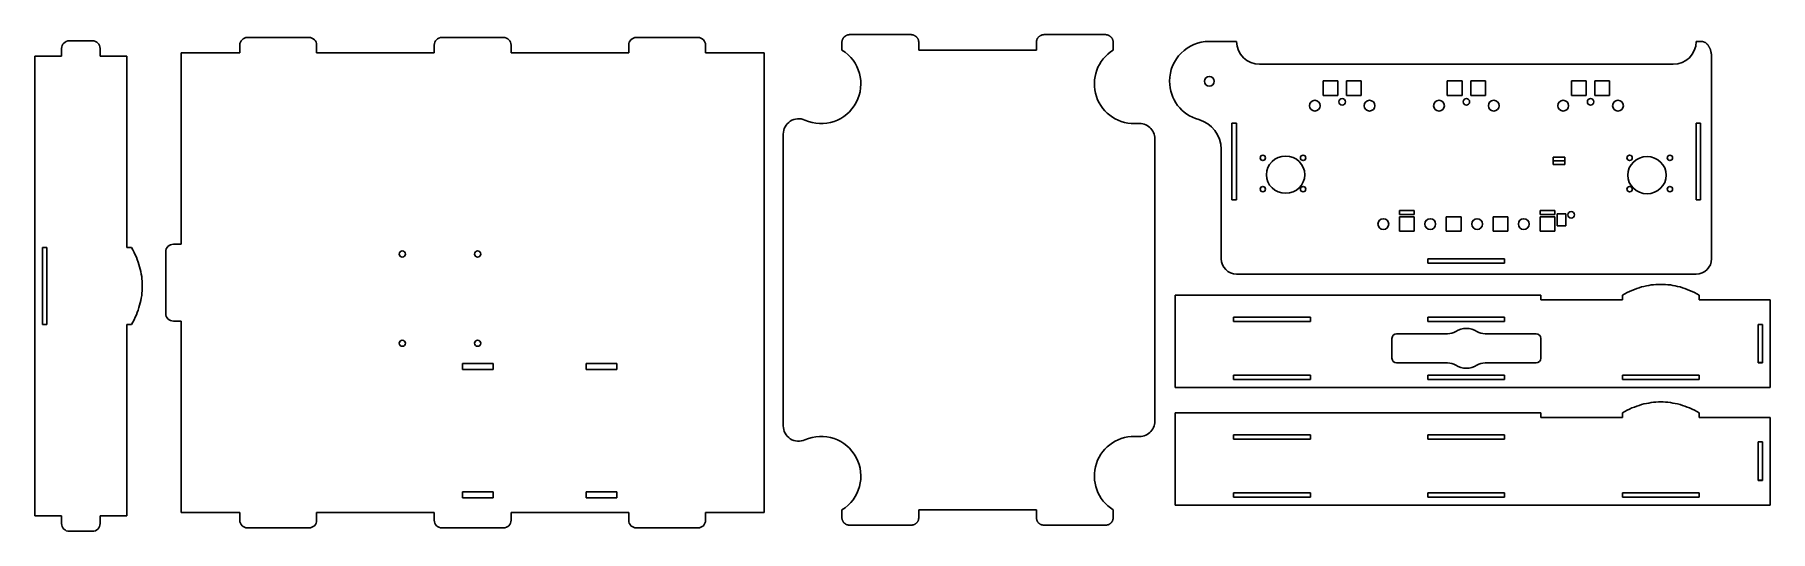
# Model space of a CAD drawing. Extents: x 79 to 1208, y -1687 to -1365.
import ezdxf

# ---------------------------------------------------------------- set-up
doc = ezdxf.new("R2010")
doc.units = 0
doc.layers.add('FAB_4$CUT_ALL', color=7, linetype='CONTINUOUS')

msp = doc.modelspace()

# ---------------------------------------------------------------- linework, layer by layer
at = {"layer": 'FAB_4$CUT_ALL'}
for p, q in [((605.8, -1366), (605.6, -1366.1)), ((605.9, -1365.9), (605.8, -1366)), ((606, -1365.8), (605.9, -1365.9)), ((606.1, -1365.7), (606, -1365.8)), ((606.3, -1365.6), (606.1, -1365.7)), ((606.4, -1365.5), (606.3, -1365.6)), ((606.6, -1365.4), (606.4, -1365.5)), ((606.7, -1365.3), (606.6, -1365.4)), ((606.8, -1365.2), (606.7, -1365.3)), ((607, -1365.1), (606.8, -1365.2)), ((607.1, -1365), (607, -1365.1)), ((607.3, -1365), (607.1, -1365)), ((607.5, -1364.9), (607.3, -1365)), ((607.6, -1364.8), (607.5, -1364.9)), ((607.8, -1364.8), (607.6, -1364.8)), ((607.9, -1364.7), (607.8, -1364.8)), ((608.1, -1364.7), (607.9, -1364.7)), ((608.3, -1364.6), (608.1, -1364.7)), ((608.4, -1364.6), (608.3, -1364.6)), ((608.6, -1364.6), (608.4, -1364.6)), ((608.8, -1364.6), (608.6, -1364.6)), ((609, -1364.6), (608.8, -1364.6)), ((609.1, -1364.5), (609, -1364.6)), ((609.3, -1364.5), (609.1, -1364.5)), ((629.3, -1364.5), (609.3, -1364.5)), ((649.3, -1364.5), (629.3, -1364.5)), ((649.5, -1364.5), (649.3, -1364.5)), ((649.6, -1364.6), (649.5, -1364.5)), ((649.8, -1364.6), (649.6, -1364.6)), ((650, -1364.6), (649.8, -1364.6)), ((650.1, -1364.6), (650, -1364.6)), ((650.3, -1364.6), (650.1, -1364.6)), ((650.5, -1364.7), (650.3, -1364.6)), ((650.6, -1364.7), (650.5, -1364.7)), ((650.8, -1364.8), (650.6, -1364.7)), ((651, -1364.8), (650.8, -1364.8)), ((651.1, -1364.9), (651, -1364.8)), ((651.3, -1365), (651.1, -1364.9)), ((651.4, -1365), (651.3, -1365)), ((651.6, -1365.1), (651.4, -1365)), ((651.7, -1365.2), (651.6, -1365.1)), ((651.9, -1365.3), (651.7, -1365.2)), ((652, -1365.4), (651.9, -1365.3)), ((652.2, -1365.5), (652, -1365.4)), ((652.3, -1365.6), (652.2, -1365.5)), ((652.4, -1365.7), (652.3, -1365.6)), ((652.6, -1365.8), (652.4, -1365.7)), ((652.7, -1365.9), (652.6, -1365.8)), ((652.8, -1366), (652.7, -1365.9)), ((652.9, -1366.1), (652.8, -1366)), ((732.2, -1366), (732.1, -1366.1)), ((732.4, -1365.9), (732.2, -1366)), ((732.5, -1365.8), (732.4, -1365.9)), ((732.6, -1365.7), (732.5, -1365.8)), ((732.7, -1365.6), (732.6, -1365.7)), ((732.9, -1365.5), (732.7, -1365.6)), ((733, -1365.4), (732.9, -1365.5)), ((733.2, -1365.3), (733, -1365.4)), ((733.3, -1365.2), (733.2, -1365.3)), ((733.5, -1365.1), (733.3, -1365.2)), ((733.6, -1365), (733.5, -1365.1)), ((733.8, -1365), (733.6, -1365)), ((733.9, -1364.9), (733.8, -1365)), ((734.1, -1364.8), (733.9, -1364.9)), ((734.3, -1364.8), (734.1, -1364.8)), ((734.4, -1364.7), (734.3, -1364.8)), ((734.6, -1364.7), (734.4, -1364.7)), ((734.7, -1364.6), (734.6, -1364.7)), ((734.9, -1364.6), (734.7, -1364.6)), ((735.1, -1364.6), (734.9, -1364.6)), ((735.3, -1364.6), (735.1, -1364.6)), ((735.4, -1364.6), (735.3, -1364.6)), ((735.6, -1364.5), (735.4, -1364.6)), ((735.8, -1364.5), (735.6, -1364.5)), ((755.8, -1364.5), (735.8, -1364.5)), ((775.8, -1364.5), (755.8, -1364.5)), ((775.9, -1364.5), (775.8, -1364.5)), ((776.1, -1364.6), (775.9, -1364.5)), ((776.3, -1364.6), (776.1, -1364.6)), ((776.4, -1364.6), (776.3, -1364.6)), ((776.6, -1364.6), (776.4, -1364.6)), ((776.8, -1364.6), (776.6, -1364.6)), ((777, -1364.7), (776.8, -1364.6)), ((777.1, -1364.7), (777, -1364.7)), ((777.3, -1364.8), (777.1, -1364.7)), ((777.4, -1364.8), (777.3, -1364.8)), ((777.6, -1364.9), (777.4, -1364.8)), ((777.8, -1365), (777.6, -1364.9)), ((777.9, -1365), (777.8, -1365)), ((778.1, -1365.1), (777.9, -1365)), ((778.2, -1365.2), (778.1, -1365.1)), ((778.4, -1365.3), (778.2, -1365.2)), ((778.5, -1365.4), (778.4, -1365.3)), ((778.6, -1365.5), (778.5, -1365.4)), ((778.8, -1365.6), (778.6, -1365.5)), ((778.9, -1365.7), (778.8, -1365.6)), ((779.1, -1365.8), (778.9, -1365.7)), ((779.2, -1365.9), (779.1, -1365.8)), ((779.3, -1366), (779.2, -1365.9)), ((779.4, -1366.1), (779.3, -1366)), ((96.7, -1373.5), (96.7, -1378.5)), ((116.7, -1368.5), (101.7, -1368.5)), ((121.7, -1378.5), (121.7, -1373.5)), ((212.6, -1376.3), (174.4, -1376.3)), ((174.4, -1376.3), (174.4, -1500.8)), ((212.6, -1371.3), (212.6, -1376.3)), ((257.6, -1366.3), (217.6, -1366.3)), ((262.6, -1376.3), (262.6, -1371.3)), ((339.1, -1376.3), (262.6, -1376.3)), ((339.1, -1371.3), (339.1, -1376.3)), ((384.1, -1366.3), (344.1, -1366.3)), ((389.1, -1376.3), (389.1, -1371.3)), ((465.6, -1376.3), (389.1, -1376.3)), ((465.6, -1371.3), (465.6, -1376.3)), ((510.6, -1366.3), (470.6, -1366.3)), ((515.6, -1376.3), (515.6, -1371.3)), ((553.8, -1376.3), (515.6, -1376.3)), ((553.8, -1675.3), (553.8, -1376.3)), ((604.4, -1368.7), (604.3, -1368.9)), ((604.3, -1368.9), (604.3, -1369)), ((604.3, -1369), (604.3, -1369.2)), ((604.3, -1369.2), (604.3, -1369.4)), ((604.3, -1369.4), (604.3, -1369.5)), ((604.3, -1369.5), (604.3, -1374.5)), ((604.5, -1368.2), (604.4, -1368.4)), ((604.4, -1368.4), (604.4, -1368.5)), ((604.4, -1368.5), (604.4, -1368.7)), ((604.6, -1367.9), (604.5, -1368)), ((604.5, -1368), (604.5, -1368.2)), ((604.7, -1367.5), (604.6, -1367.7)), ((604.6, -1367.7), (604.6, -1367.9)), ((604.8, -1367.4), (604.7, -1367.5)), ((604.9, -1367.2), (604.8, -1367.4)), ((605, -1366.9), (604.9, -1367.1)), ((604.9, -1367.1), (604.9, -1367.2)), ((605.1, -1366.8), (605, -1366.9)), ((605.2, -1366.7), (605.1, -1366.8)), ((605.3, -1366.5), (605.2, -1366.7)), ((605.4, -1366.4), (605.3, -1366.5)), ((605.5, -1366.3), (605.4, -1366.4)), ((605.6, -1366.1), (605.5, -1366.3)), ((653.1, -1366.3), (652.9, -1366.1)), ((653.2, -1366.4), (653.1, -1366.3)), ((653.3, -1366.5), (653.2, -1366.4)), ((653.4, -1366.7), (653.3, -1366.5)), ((653.5, -1366.8), (653.4, -1366.7)), ((653.6, -1366.9), (653.5, -1366.8)), ((653.7, -1367.1), (653.6, -1366.9)), ((653.7, -1367.2), (653.7, -1367.1)), ((653.8, -1367.4), (653.7, -1367.2)), ((653.9, -1367.5), (653.8, -1367.4)), ((653.9, -1367.7), (653.9, -1367.5)), ((654, -1367.9), (653.9, -1367.7)), ((654.1, -1368), (654, -1367.9)), ((654.1, -1368.2), (654.1, -1368)), ((654.2, -1368.4), (654.1, -1368.2)), ((654.2, -1368.5), (654.2, -1368.4)), ((654.2, -1368.7), (654.2, -1368.5)), ((654.2, -1368.9), (654.2, -1368.7)), ((654.3, -1369), (654.2, -1368.9)), ((654.3, -1369.2), (654.3, -1369)), ((654.3, -1369.4), (654.3, -1369.2)), ((654.3, -1369.5), (654.3, -1369.4)), ((654.3, -1374.5), (654.3, -1369.5)), ((730.8, -1374.5), (654.3, -1374.5)), ((730.9, -1368.5), (730.8, -1368.7)), ((730.8, -1368.7), (730.8, -1368.9)), ((730.8, -1368.9), (730.8, -1369)), ((730.8, -1369), (730.8, -1369.2)), ((730.8, -1369.2), (730.8, -1369.4)), ((730.8, -1369.4), (730.8, -1369.5)), ((730.8, -1369.5), (730.8, -1374.5)), ((731, -1368.2), (730.9, -1368.4)), ((730.9, -1368.4), (730.9, -1368.5)), ((731.1, -1367.9), (731, -1368)), ((731, -1368), (731, -1368.2)), ((731.2, -1367.5), (731.1, -1367.7)), ((731.1, -1367.7), (731.1, -1367.9)), ((731.3, -1367.4), (731.2, -1367.5)), ((731.4, -1367.1), (731.3, -1367.2)), ((731.3, -1367.2), (731.3, -1367.4)), ((731.5, -1366.9), (731.4, -1367.1)), ((731.6, -1366.8), (731.5, -1366.9)), ((731.7, -1366.7), (731.6, -1366.8)), ((731.8, -1366.5), (731.7, -1366.7)), ((731.9, -1366.4), (731.8, -1366.5)), ((732, -1366.3), (731.9, -1366.4)), ((732.1, -1366.1), (732, -1366.3)), ((779.5, -1366.3), (779.4, -1366.1)), ((779.6, -1366.4), (779.5, -1366.3)), ((779.8, -1366.5), (779.6, -1366.4)), ((779.9, -1366.7), (779.8, -1366.5)), ((779.9, -1366.8), (779.9, -1366.7)), ((780, -1366.9), (779.9, -1366.8)), ((780.1, -1367.1), (780, -1366.9)), ((780.2, -1367.2), (780.1, -1367.1)), ((780.3, -1367.4), (780.2, -1367.2)), ((780.4, -1367.5), (780.3, -1367.4)), ((780.4, -1367.7), (780.4, -1367.5)), ((780.5, -1367.9), (780.4, -1367.7)), ((780.5, -1368), (780.5, -1367.9)), ((780.6, -1368.2), (780.5, -1368)), ((780.6, -1368.4), (780.6, -1368.2)), ((780.7, -1368.5), (780.6, -1368.4)), ((780.7, -1368.7), (780.7, -1368.5)), ((780.7, -1368.9), (780.7, -1368.7)), ((780.7, -1369), (780.7, -1368.9)), ((780.8, -1369.2), (780.7, -1369)), ((780.8, -1369.4), (780.8, -1369.2)), ((780.8, -1369.5), (780.8, -1369.4)), ((780.8, -1374.5), (780.8, -1369.5)), ((843.3, -1368.9), (861, -1368.9)), ((1160, -1368.9), (1163.5, -1368.9)), ((1163.5, -1368.9), (1163.6, -1368.9)), ((1163.6, -1368.9), (1163.8, -1368.9)), ((1163.8, -1368.9), (1163.9, -1369)), ((1163.9, -1369), (1164.1, -1369)), ((1164.1, -1369), (1164.2, -1369)), ((1164.2, -1369), (1164.4, -1369)), ((1164.4, -1369), (1164.5, -1369.1)), ((1164.5, -1369.1), (1164.7, -1369.1)), ((1164.7, -1369.1), (1164.8, -1369.1)), ((1164.8, -1369.1), (1165, -1369.2)), ((1165, -1369.2), (1165.1, -1369.3)), ((1165.1, -1369.3), (1165.3, -1369.3)), ((1165.3, -1369.3), (1165.4, -1369.4)), ((1165.4, -1369.4), (1165.6, -1369.5)), ((1165.6, -1369.5), (1165.7, -1369.5)), ((1165.7, -1369.5), (1165.9, -1369.6)), ((1165.9, -1369.6), (1166, -1369.7)), ((1166, -1369.7), (1166.2, -1369.8)), ((1166.2, -1369.8), (1166.3, -1369.9)), ((1166.3, -1369.9), (1166.5, -1370.1)), ((1166.5, -1370.1), (1166.6, -1370.2)), ((1166.6, -1370.2), (1166.8, -1370.3)), ((1166.8, -1370.3), (1166.9, -1370.4)), ((1166.9, -1370.4), (1167, -1370.6)), ((1167, -1370.6), (1167.2, -1370.7)), ((1167.2, -1370.7), (1167.3, -1370.9)), ((1167.3, -1370.9), (1167.5, -1371)), ((1167.5, -1371), (1167.6, -1371.2)), ((1167.6, -1371.2), (1167.7, -1371.3)), ((1167.7, -1371.3), (1167.8, -1371.5)), ((1167.8, -1371.5), (1168, -1371.7)), ((1168, -1371.7), (1168.1, -1371.9)), ((1168.1, -1371.9), (1168.2, -1372.1)), ((1168.2, -1372.1), (1168.3, -1372.2)), ((1168.3, -1372.2), (1168.4, -1372.4)), ((1168.4, -1372.4), (1168.5, -1372.6)), ((1168.5, -1372.6), (1168.6, -1372.8)), ((1168.6, -1372.8), (1168.7, -1373)), ((1168.7, -1373), (1168.8, -1373.3)), ((1168.8, -1373.3), (1168.9, -1373.5)), ((1168.9, -1373.5), (1169, -1373.7)), ((1169, -1373.7), (1169.1, -1373.9)), ((1169.1, -1373.9), (1169.2, -1374.1)), ((1169.2, -1374.1), (1169.3, -1374.3)), ((1169.3, -1374.3), (1169.3, -1374.6)), ((1169.3, -1374.6), (1169.4, -1374.8)), ((1169.4, -1374.8), (1169.5, -1375)), ((1169.5, -1375), (1169.5, -1375.3)), ((1169.5, -1375.3), (1169.6, -1375.7)), ((1169.6, -1375.7), (1169.7, -1376.2)), ((1169.7, -1376.2), (1169.8, -1376.7)), ((1169.8, -1376.7), (1169.9, -1377.1)), ((1169.9, -1377.1), (1169.9, -1377.6)), ((96.7, -1378.5), (79.2, -1378.5)), ((79.2, -1378.5), (79.2, -1677.5)), ((139.2, -1378.5), (121.7, -1378.5)), ((139.2, -1503), (139.2, -1378.5)), ((876, -1383.8), (1010.5, -1383.8)), ((1010.5, -1383.8), (1145, -1383.8)), ((1169.9, -1377.6), (1170, -1378)), ((1170, -1378), (1170, -1378.5)), ((1170, -1378.5), (1170, -1378.9)), ((1170, -1378.9), (1170, -1383.8)), ((1170, -1383.8), (1170, -1433)), ((926.9, -1394.5), (917.3, -1394.5)), ((917.3, -1394.5), (917.3, -1404.1)), ((926.9, -1404.1), (926.9, -1394.5)), ((942.1, -1394.5), (932.5, -1394.5)), ((932.5, -1394.5), (932.5, -1404.1)), ((942.1, -1404.1), (942.1, -1394.5)), ((1007.7, -1394.5), (998.1, -1394.5)), ((998.1, -1394.5), (998.1, -1404.1)), ((1007.7, -1404.1), (1007.7, -1394.5)), ((1022.9, -1394.5), (1013.3, -1394.5)), ((1013.3, -1394.5), (1013.3, -1404.1)), ((1022.9, -1404.1), (1022.9, -1394.5)), ((1088.5, -1394.5), (1078.9, -1394.5)), ((1078.9, -1394.5), (1078.9, -1404.1)), ((1088.5, -1404.1), (1088.5, -1394.5)), ((1103.7, -1394.5), (1094.1, -1394.5)), ((1094.1, -1394.5), (1094.1, -1404.1)), ((1103.7, -1404.1), (1103.7, -1394.5)), ((917.3, -1404.1), (926.9, -1404.1)), ((932.5, -1404.1), (942.1, -1404.1)), ((998.1, -1404.1), (1007.7, -1404.1)), ((1013.3, -1404.1), (1022.9, -1404.1)), ((1078.9, -1404.1), (1088.5, -1404.1)), ((1094.1, -1404.1), (1103.7, -1404.1)), ((858, -1447), (858, -1422.1)), ((858, -1422.1), (860.9, -1422.1)), ((860.9, -1422.1), (860.9, -1472)), ((1160, -1472), (1160, -1422.1)), ((1160, -1422.1), (1162.9, -1422.1)), ((1162.9, -1422.1), (1162.9, -1447)), ((566.1, -1429.2), (566.1, -1618.9)), ((807.8, -1615.9), (807.8, -1432.2)), ((1170, -1433), (1170, -1510.2)), ((851, -1510.2), (851, -1439)), ((1074.6, -1444.1, 10.4), (1067, -1444.1, 10.4)), ((1067, -1444.1, 10.4), (1067, -1446.5, 9.7)), ((1074.6, -1446.5, 9.7), (1074.6, -1444.1, 10.4)), ((858, -1472), (858, -1447)), ((1074.6, -1446.5, 9.7), (1067, -1446.5, 9.7)), ((1067, -1446.5, 9.7), (1067, -1449, 9.1)), ((1067, -1446.5, 9.7), (1074.6, -1446.5, 9.7)), ((1067, -1449, 9.1), (1074.6, -1449, 9.1)), ((1074.6, -1449, 9.1), (1074.6, -1446.5, 9.7)), ((1162.9, -1447), (1162.9, -1472)), ((860.9, -1472), (858, -1472)), ((976.5, -1478.8), (966.9, -1478.8)), ((966.9, -1478.8), (966.9, -1481.5)), ((976.5, -1481.5), (976.5, -1478.8)), ((1068, -1478.8), (1058.4, -1478.8)), ((1058.4, -1478.8), (1058.4, -1481.5)), ((1068, -1481.5), (1068, -1478.8)), ((1162.9, -1472), (1160, -1472)), ((966.9, -1481.5), (976.5, -1481.5)), ((976.5, -1482.9), (966.9, -1482.9)), ((966.9, -1482.9), (966.9, -1492.4)), ((976.5, -1492.4), (976.5, -1482.9)), ((1007, -1482.9), (997.4, -1482.9)), ((997.4, -1482.9), (997.4, -1492.4)), ((1007, -1492.4), (1007, -1482.9)), ((1037.5, -1482.9), (1027.9, -1482.9)), ((1027.9, -1482.9), (1027.9, -1492.4)), ((1037.5, -1492.4), (1037.5, -1482.9)), ((1058.4, -1481.5), (1068, -1481.5)), ((1068, -1482.9), (1058.4, -1482.9)), ((1058.4, -1482.9), (1058.4, -1492.4)), ((1068, -1492.4), (1068, -1482.9)), ((1075.1, -1481), (1069.5, -1481)), ((1069.5, -1481), (1069.5, -1488.9)), ((1069.5, -1488.9), (1075.1, -1488.9)), ((1075.1, -1488.9), (1075.1, -1481)), ((174.4, -1500.8), (169.4, -1500.8)), ((966.9, -1492.4), (976.5, -1492.4)), ((997.4, -1492.4), (1007, -1492.4)), ((1027.9, -1492.4), (1037.5, -1492.4)), ((1058.4, -1492.4), (1068, -1492.4)), ((84.2, -1552.9), (84.2, -1503)), ((84.2, -1503), (87.1, -1503)), ((87.1, -1503), (87.1, -1552.9)), ((142.2, -1503), (139.2, -1503)), ((143, -1504.5), (142.2, -1503)), ((143.8, -1506.1), (143, -1504.5)), ((144.6, -1507.7), (143.8, -1506.1)), ((145.3, -1509.2), (144.6, -1507.7)), ((145.9, -1510.8), (145.3, -1509.2)), ((146.5, -1512.4), (145.9, -1510.8)), ((147, -1513.9), (146.5, -1512.4)), ((164.4, -1505.8), (164.4, -1545.8)), ((985.5, -1513.2), (985.5, -1510.3)), ((985.5, -1510.3), (1035.4, -1510.3)), ((1035.4, -1510.3), (1035.4, -1513.2)), ((147.4, -1515.5), (147, -1513.9)), ((147.9, -1517), (147.4, -1515.5)), ((148.2, -1518.6), (147.9, -1517)), ((148.5, -1520.2), (148.2, -1518.6)), ((148.8, -1521.7), (148.5, -1520.2)), ((148.9, -1523.3), (148.8, -1521.7)), ((149.1, -1524.9), (148.9, -1523.3)), ((1010.5, -1520.2), (861, -1520.2)), ((1010.5, -1513.2), (985.5, -1513.2)), ((1035.4, -1513.2), (1010.5, -1513.2)), ((1160, -1520.2), (1010.5, -1520.2)), ((148.5, -1535.8), (148.8, -1534.2)), ((148.8, -1534.2), (148.9, -1532.7)), ((148.9, -1532.7), (149.1, -1531.1)), ((149.2, -1526.4), (149.1, -1524.9)), ((149.1, -1531.1), (149.2, -1529.5)), ((149.2, -1527.2), (149.2, -1526.4)), ((149.2, -1528), (149.2, -1527.2)), ((149.2, -1528.8), (149.2, -1528)), ((149.2, -1529.5), (149.2, -1528.8)), ((1058.9, -1533.9), (821.1, -1533.9)), ((821.1, -1533.9), (821.1, -1593.9)), ((1058.9, -1536.9), (1058.9, -1533.9)), ((1113.5, -1533), (1112, -1533.9)), ((1112, -1533.9), (1112, -1536.9)), ((1115.1, -1532.2), (1113.5, -1533)), ((1116.6, -1531.5), (1115.1, -1532.2)), ((1118.2, -1530.8), (1116.6, -1531.5)), ((1119.8, -1530.2), (1118.2, -1530.8)), ((1121.3, -1529.6), (1119.8, -1530.2)), ((1122.9, -1529.1), (1121.3, -1529.6)), ((1124.5, -1528.6), (1122.9, -1529.1)), ((1126, -1528.2), (1124.5, -1528.6)), ((1127.6, -1527.9), (1126, -1528.2)), ((1129.1, -1527.6), (1127.6, -1527.9)), ((1130.7, -1527.3), (1129.1, -1527.6)), ((1132.3, -1527.1), (1130.7, -1527.3)), ((1133.8, -1527), (1132.3, -1527.1)), ((1135.4, -1526.9), (1133.8, -1527)), ((1136.2, -1526.9), (1135.4, -1526.9)), ((1137, -1526.9), (1136.2, -1526.9)), ((1137.7, -1526.9), (1137, -1526.9)), ((1138.5, -1526.9), (1137.7, -1526.9)), ((1140.1, -1527), (1138.5, -1526.9)), ((1141.6, -1527.1), (1140.1, -1527)), ((1143.2, -1527.3), (1141.6, -1527.1)), ((1144.8, -1527.6), (1143.2, -1527.3)), ((1146.3, -1527.9), (1144.8, -1527.6)), ((1147.9, -1528.2), (1146.3, -1527.9)), ((1149.5, -1528.6), (1147.9, -1528.2)), ((1151, -1529.1), (1149.5, -1528.6)), ((1152.6, -1529.6), (1151, -1529.1)), ((1154.1, -1530.2), (1152.6, -1529.6)), ((1155.7, -1530.8), (1154.1, -1530.2)), ((1157.3, -1531.5), (1155.7, -1530.8)), ((1158.8, -1532.2), (1157.3, -1531.5)), ((1160.4, -1533), (1158.8, -1532.2)), ((1162, -1533.9), (1160.4, -1533)), ((1162, -1536.9), (1162, -1533.9)), ((145.3, -1546.7), (145.9, -1545.2)), ((145.9, -1545.2), (146.5, -1543.6)), ((146.5, -1543.6), (147, -1542)), ((147, -1542), (147.4, -1540.5)), ((147.4, -1540.5), (147.9, -1538.9)), ((147.9, -1538.9), (148.2, -1537.4)), ((148.2, -1537.4), (148.5, -1535.8)), ((1112, -1536.9), (1058.9, -1536.9)), ((1208.2, -1536.9), (1162, -1536.9)), ((1208.2, -1593.9), (1208.2, -1536.9)), ((87.1, -1552.9), (84.2, -1552.9)), ((139.2, -1677.5), (139.2, -1553)), ((139.2, -1553), (142.2, -1553)), ((142.2, -1553), (143, -1551.4)), ((143, -1551.4), (143.8, -1549.9)), ((143.8, -1549.9), (144.6, -1548.3)), ((144.6, -1548.3), (145.3, -1546.7)), ((169.4, -1550.8), (174.4, -1550.8)), ((174.4, -1550.8), (174.4, -1675.3)), ((859.1, -1551.1), (859.1, -1548.2)), ((859.1, -1548.2), (909, -1548.2)), ((909, -1551.1), (859.1, -1551.1)), ((909, -1548.2), (909, -1551.1)), ((985.5, -1551.1), (985.5, -1548.2)), ((985.5, -1548.2), (1035.4, -1548.2)), ((1035.4, -1551.1), (985.5, -1551.1)), ((1035.4, -1548.2), (1035.4, -1551.1)), ((1200.2, -1565.4), (1200.2, -1552.9)), ((1200.2, -1552.9), (1203.2, -1552.9)), ((1200.2, -1565.4), (1200.2, -1552.9)), ((1200.2, -1552.9), (1203.1, -1552.9)), ((1203.1, -1552.9), (1203.1, -1577.8)), ((1203.2, -1552.9), (1203.2, -1565.4)), ((962.1, -1562), (962.1, -1575)), ((998.3, -1559), (965.1, -1559)), ((1055.9, -1559), (1022.7, -1559)), ((1058.9, -1575), (1058.9, -1562)), ((1200.2, -1577.9), (1200.2, -1565.4)), ((1200.2, -1577.8), (1200.2, -1565.4)), ((1203.2, -1565.4), (1203.2, -1577.9)), ((377.4, -1578.3), (357.4, -1578.3)), ((357.4, -1578.3), (357.4, -1582.3)), ((377.4, -1582.3), (377.4, -1578.3)), ((457.9, -1578.3), (437.9, -1578.3)), ((437.9, -1578.3), (437.9, -1582.3)), ((457.9, -1582.3), (457.9, -1578.3)), ((965.1, -1578), (998.3, -1578)), ((1022.7, -1578), (1055.9, -1578)), ((1203.1, -1577.8), (1200.2, -1577.8)), ((1203.2, -1577.9), (1200.2, -1577.9)), ((357.4, -1582.3), (377.4, -1582.3)), ((437.9, -1582.3), (457.9, -1582.3)), ((859.1, -1588.8), (859.1, -1585.9)), ((859.1, -1585.9), (909, -1585.9)), ((909, -1588.8), (859.1, -1588.8)), ((909, -1585.9), (909, -1588.8)), ((985.5, -1588.8), (985.5, -1585.9)), ((985.5, -1585.9), (1035.4, -1585.9)), ((1035.4, -1588.8), (985.5, -1588.8)), ((1035.4, -1585.9), (1035.4, -1588.8)), ((1112, -1588.8), (1112, -1585.9)), ((1112, -1585.9), (1161.9, -1585.9)), ((1161.9, -1588.8), (1112, -1588.8)), ((1161.9, -1585.9), (1161.9, -1588.8)), ((821.1, -1593.9), (1208.2, -1593.9)), ((1058.9, -1610.4), (821.1, -1610.4)), ((821.1, -1610.4), (821.1, -1670.4)), ((1058.9, -1613.4), (1058.9, -1610.4)), ((1112, -1613.4), (1058.9, -1613.4)), ((1113.5, -1609.6), (1112, -1610.4)), ((1112, -1610.4), (1112, -1613.4)), ((1115.1, -1608.8), (1113.5, -1609.6)), ((1116.6, -1608), (1115.1, -1608.8)), ((1118.2, -1607.3), (1116.6, -1608)), ((1119.8, -1606.7), (1118.2, -1607.3)), ((1121.3, -1606.1), (1119.8, -1606.7)), ((1122.9, -1605.6), (1121.3, -1606.1)), ((1124.5, -1605.1), (1122.9, -1605.6)), ((1126, -1604.7), (1124.5, -1605.1)), ((1127.6, -1604.4), (1126, -1604.7)), ((1129.1, -1604.1), (1127.6, -1604.4)), ((1130.7, -1603.8), (1129.1, -1604.1)), ((1132.3, -1603.6), (1130.7, -1603.8)), ((1133.8, -1603.5), (1132.3, -1603.6)), ((1135.4, -1603.4), (1133.8, -1603.5)), ((1136.2, -1603.4), (1135.4, -1603.4)), ((1137, -1603.4), (1136.2, -1603.4)), ((1137.7, -1603.4), (1137, -1603.4)), ((1138.5, -1603.4), (1137.7, -1603.4)), ((1140.1, -1603.5), (1138.5, -1603.4)), ((1141.6, -1603.6), (1140.1, -1603.5)), ((1143.2, -1603.8), (1141.6, -1603.6)), ((1144.8, -1604.1), (1143.2, -1603.8)), ((1146.3, -1604.4), (1144.8, -1604.1)), ((1147.9, -1604.7), (1146.3, -1604.4)), ((1149.5, -1605.1), (1147.9, -1604.7)), ((1151, -1605.6), (1149.5, -1605.1)), ((1152.6, -1606.1), (1151, -1605.6)), ((1154.1, -1606.7), (1152.6, -1606.1)), ((1155.7, -1607.3), (1154.1, -1606.7)), ((1157.3, -1608), (1155.7, -1607.3)), ((1158.8, -1608.8), (1157.3, -1608)), ((1160.4, -1609.6), (1158.8, -1608.8)), ((1162, -1610.4), (1160.4, -1609.6)), ((1162, -1613.4), (1162, -1610.4)), ((1208.2, -1613.4), (1162, -1613.4)), ((1208.2, -1670.4), (1208.2, -1613.4)), ((859.1, -1627.6), (859.1, -1624.7)), ((859.1, -1624.7), (909, -1624.7)), ((909, -1624.7), (909, -1627.6)), ((985.5, -1627.6), (985.5, -1624.7)), ((985.5, -1624.7), (1035.4, -1624.7)), ((1035.4, -1624.7), (1035.4, -1627.6)), ((909, -1627.6), (859.1, -1627.6)), ((1035.4, -1627.6), (985.5, -1627.6)), ((1200.2, -1641.9), (1200.2, -1629.4)), ((1200.2, -1629.4), (1203.1, -1629.4)), ((1200.2, -1641.9), (1200.2, -1629.4)), ((1200.2, -1629.4), (1203.2, -1629.4)), ((1203.1, -1629.4), (1203.1, -1654.3)), ((1203.2, -1629.4), (1203.2, -1641.9)), ((1200.2, -1654.3), (1200.2, -1641.9)), ((1200.2, -1654.4), (1200.2, -1641.9)), ((1203.2, -1641.9), (1203.2, -1654.4)), ((1203.1, -1654.3), (1200.2, -1654.3)), ((1203.2, -1654.4), (1200.2, -1654.4)), ((377.4, -1661.8), (357.4, -1661.8)), ((357.4, -1661.8), (357.4, -1665.8)), ((357.4, -1665.8), (377.4, -1665.8)), ((377.4, -1665.8), (377.4, -1661.8)), ((457.9, -1661.8), (437.9, -1661.8)), ((437.9, -1661.8), (437.9, -1665.8)), ((437.9, -1665.8), (457.9, -1665.8)), ((457.9, -1665.8), (457.9, -1661.8)), ((821.1, -1670.4), (1208.2, -1670.4)), ((859.1, -1665.3), (859.1, -1662.4)), ((859.1, -1662.4), (909, -1662.4)), ((909, -1665.3), (859.1, -1665.3)), ((909, -1662.4), (909, -1665.3)), ((985.5, -1665.3), (985.5, -1662.4)), ((985.5, -1662.4), (1035.4, -1662.4)), ((1035.4, -1665.3), (985.5, -1665.3)), ((1035.4, -1662.4), (1035.4, -1665.3)), ((1112, -1665.3), (1112, -1662.4)), ((1112, -1662.4), (1161.9, -1662.4)), ((1161.9, -1665.3), (1112, -1665.3)), ((1161.9, -1662.4), (1161.9, -1665.3)), ((79.2, -1677.5), (96.7, -1677.5)), ((96.7, -1677.5), (96.7, -1682.5)), ((121.7, -1682.5), (121.7, -1677.5)), ((121.7, -1677.5), (139.2, -1677.5)), ((174.4, -1675.3), (212.6, -1675.3)), ((212.6, -1675.3), (212.6, -1680.3)), ((262.6, -1680.3), (262.6, -1675.3)), ((262.6, -1675.3), (339.1, -1675.3)), ((339.1, -1675.3), (339.1, -1680.3)), ((389.1, -1680.3), (389.1, -1675.3)), ((389.1, -1675.3), (465.6, -1675.3)), ((465.6, -1675.3), (465.6, -1680.3)), ((515.6, -1680.3), (515.6, -1675.3)), ((515.6, -1675.3), (553.8, -1675.3)), ((604.3, -1673.5), (604.3, -1678.5)), ((604.3, -1678.5), (604.3, -1678.7)), ((604.3, -1678.7), (604.3, -1678.9)), ((604.3, -1678.9), (604.3, -1679.1)), ((604.3, -1679.1), (604.3, -1679.2)), ((604.3, -1679.2), (604.4, -1679.4)), ((604.4, -1679.4), (604.4, -1679.6)), ((604.4, -1679.6), (604.4, -1679.7)), ((604.4, -1679.7), (604.5, -1679.9)), ((604.5, -1679.9), (604.5, -1680.1)), ((604.5, -1680.1), (604.6, -1680.2)), ((604.6, -1680.2), (604.6, -1680.4)), ((604.6, -1680.4), (604.7, -1680.5)), ((604.7, -1680.5), (604.8, -1680.7)), ((604.8, -1680.7), (604.9, -1680.8)), ((604.9, -1680.8), (604.9, -1681)), ((604.9, -1681), (605, -1681.1)), ((605, -1681.1), (605.1, -1681.3)), ((605.1, -1681.3), (605.2, -1681.4)), ((605.2, -1681.4), (605.3, -1681.6)), ((605.3, -1681.6), (605.4, -1681.7)), ((605.4, -1681.7), (605.5, -1681.8)), ((605.5, -1681.8), (605.6, -1682)), ((605.6, -1682), (605.8, -1682.1)), ((605.8, -1682.1), (605.9, -1682.2)), ((605.9, -1682.2), (606, -1682.3)), ((652.6, -1682.3), (652.7, -1682.2)), ((652.7, -1682.2), (652.8, -1682.1)), ((652.8, -1682.1), (652.9, -1682)), ((652.9, -1682), (653.1, -1681.8)), ((653.1, -1681.8), (653.2, -1681.7)), ((653.2, -1681.7), (653.3, -1681.6)), ((653.3, -1681.6), (653.4, -1681.4)), ((653.4, -1681.4), (653.5, -1681.3)), ((653.5, -1681.3), (653.6, -1681.1)), ((653.6, -1681.1), (653.7, -1681)), ((653.7, -1680.8), (653.8, -1680.7)), ((653.7, -1681), (653.7, -1680.8)), ((653.8, -1680.7), (653.9, -1680.5)), ((653.9, -1680.4), (654, -1680.2)), ((653.9, -1680.5), (653.9, -1680.4)), ((654, -1680.2), (654.1, -1680.1)), ((654.1, -1679.9), (654.2, -1679.7)), ((654.1, -1680.1), (654.1, -1679.9)), ((654.2, -1679.2), (654.3, -1679.1)), ((654.2, -1679.4), (654.2, -1679.2)), ((654.2, -1679.6), (654.2, -1679.4)), ((654.2, -1679.7), (654.2, -1679.6)), ((654.3, -1678.5), (654.3, -1673.5)), ((654.3, -1673.5), (730.8, -1673.5)), ((654.3, -1678.7), (654.3, -1678.5)), ((654.3, -1678.9), (654.3, -1678.7)), ((654.3, -1679.1), (654.3, -1678.9)), ((730.8, -1673.5), (730.8, -1678.5)), ((730.8, -1678.5), (730.8, -1678.7)), ((730.8, -1678.7), (730.8, -1678.9)), ((730.8, -1678.9), (730.8, -1679.1)), ((730.8, -1679.1), (730.8, -1679.2)), ((730.8, -1679.2), (730.8, -1679.4)), ((730.8, -1679.4), (730.9, -1679.6)), ((730.9, -1679.6), (730.9, -1679.7)), ((730.9, -1679.7), (731, -1679.9)), ((731, -1679.9), (731, -1680.1)), ((731, -1680.1), (731.1, -1680.2)), ((731.1, -1680.2), (731.1, -1680.4)), ((731.1, -1680.4), (731.2, -1680.5)), ((731.2, -1680.5), (731.3, -1680.7)), ((731.3, -1680.7), (731.3, -1680.8)), ((731.3, -1680.8), (731.4, -1681)), ((731.4, -1681), (731.5, -1681.1)), ((731.5, -1681.1), (731.6, -1681.3)), ((731.6, -1681.3), (731.7, -1681.4)), ((731.7, -1681.4), (731.8, -1681.6)), ((731.8, -1681.6), (731.9, -1681.7)), ((731.9, -1681.7), (732, -1681.8)), ((732, -1681.8), (732.1, -1682)), ((732.1, -1682), (732.2, -1682.1)), ((732.2, -1682.1), (732.4, -1682.2)), ((732.4, -1682.2), (732.5, -1682.3)), ((779.1, -1682.3), (779.2, -1682.2)), ((779.2, -1682.2), (779.3, -1682.1)), ((779.3, -1682.1), (779.4, -1682)), ((779.4, -1682), (779.5, -1681.8)), ((779.5, -1681.8), (779.6, -1681.7)), ((779.6, -1681.7), (779.8, -1681.6)), ((779.8, -1681.6), (779.9, -1681.4)), ((779.9, -1681.3), (780, -1681.1)), ((779.9, -1681.4), (779.9, -1681.3)), ((780, -1681.1), (780.1, -1681)), ((780.1, -1681), (780.2, -1680.8)), ((780.2, -1680.8), (780.3, -1680.7)), ((780.3, -1680.7), (780.4, -1680.5)), ((780.4, -1680.4), (780.5, -1680.2)), ((780.4, -1680.5), (780.4, -1680.4)), ((780.5, -1680.1), (780.6, -1679.9)), ((780.5, -1680.2), (780.5, -1680.1)), ((780.6, -1679.7), (780.7, -1679.6)), ((780.6, -1679.9), (780.6, -1679.7)), ((780.7, -1679.1), (780.8, -1678.9)), ((780.7, -1679.2), (780.7, -1679.1)), ((780.7, -1679.4), (780.7, -1679.2)), ((780.7, -1679.6), (780.7, -1679.4)), ((780.8, -1678.5), (780.8, -1673.5)), ((780.8, -1678.7), (780.8, -1678.5)), ((780.8, -1678.9), (780.8, -1678.7)), ((101.7, -1687.5), (116.7, -1687.5)), ((217.6, -1685.3), (257.6, -1685.3)), ((344.1, -1685.3), (384.1, -1685.3)), ((470.6, -1685.3), (490.6, -1685.3)), ((490.6, -1685.3), (510.6, -1685.3)), ((606, -1682.3), (606.1, -1682.4)), ((606.1, -1682.4), (606.3, -1682.5)), ((606.3, -1682.5), (606.4, -1682.6)), ((606.4, -1682.6), (606.6, -1682.7)), ((606.6, -1682.7), (606.7, -1682.8)), ((606.7, -1682.8), (606.8, -1682.9)), ((606.8, -1682.9), (607, -1683)), ((607, -1683), (607.1, -1683.1)), ((607.1, -1683.1), (607.3, -1683.1)), ((607.3, -1683.1), (607.5, -1683.2)), ((607.5, -1683.2), (607.6, -1683.3)), ((607.6, -1683.3), (607.8, -1683.3)), ((607.8, -1683.3), (607.9, -1683.4)), ((607.9, -1683.4), (608.1, -1683.4)), ((608.1, -1683.4), (608.3, -1683.4)), ((608.3, -1683.4), (608.4, -1683.5)), ((608.4, -1683.5), (608.6, -1683.5)), ((608.6, -1683.5), (608.8, -1683.5)), ((608.8, -1683.5), (609, -1683.5)), ((609, -1683.5), (609.1, -1683.5)), ((609.1, -1683.5), (609.3, -1683.5)), ((609.3, -1683.5), (629.3, -1683.5)), ((629.3, -1683.5), (649.3, -1683.5)), ((649.3, -1683.5), (649.5, -1683.5)), ((649.5, -1683.5), (649.6, -1683.5)), ((649.6, -1683.5), (649.8, -1683.5)), ((649.8, -1683.5), (650, -1683.5)), ((650, -1683.5), (650.1, -1683.5)), ((650.1, -1683.5), (650.3, -1683.4)), ((650.3, -1683.4), (650.5, -1683.4)), ((650.5, -1683.4), (650.6, -1683.4)), ((650.6, -1683.4), (650.8, -1683.3)), ((650.8, -1683.3), (651, -1683.3)), ((651, -1683.3), (651.1, -1683.2)), ((651.1, -1683.2), (651.3, -1683.1)), ((651.3, -1683.1), (651.4, -1683.1)), ((651.4, -1683.1), (651.6, -1683)), ((651.6, -1683), (651.7, -1682.9)), ((651.7, -1682.9), (651.9, -1682.8)), ((651.9, -1682.8), (652, -1682.7)), ((652, -1682.7), (652.2, -1682.6)), ((652.2, -1682.6), (652.3, -1682.5)), ((652.3, -1682.5), (652.4, -1682.4)), ((652.4, -1682.4), (652.6, -1682.3)), ((732.5, -1682.3), (732.6, -1682.4)), ((732.6, -1682.4), (732.7, -1682.5)), ((732.7, -1682.5), (732.9, -1682.6)), ((732.9, -1682.6), (733, -1682.7)), ((733, -1682.7), (733.2, -1682.8)), ((733.2, -1682.8), (733.3, -1682.9)), ((733.3, -1682.9), (733.5, -1683)), ((733.5, -1683), (733.6, -1683.1)), ((733.6, -1683.1), (733.8, -1683.1)), ((733.8, -1683.1), (733.9, -1683.2)), ((733.9, -1683.2), (734.1, -1683.3)), ((734.1, -1683.3), (734.3, -1683.3)), ((734.3, -1683.3), (734.4, -1683.4)), ((734.4, -1683.4), (734.6, -1683.4)), ((734.6, -1683.4), (734.7, -1683.4)), ((734.7, -1683.4), (734.9, -1683.5)), ((734.9, -1683.5), (735.1, -1683.5)), ((735.1, -1683.5), (735.3, -1683.5)), ((735.3, -1683.5), (735.4, -1683.5)), ((735.4, -1683.5), (735.6, -1683.5)), ((735.6, -1683.5), (735.8, -1683.5)), ((735.8, -1683.5), (755.8, -1683.5)), ((755.8, -1683.5), (775.8, -1683.5)), ((775.8, -1683.5), (775.9, -1683.5)), ((775.9, -1683.5), (776.1, -1683.5)), ((776.1, -1683.5), (776.3, -1683.5)), ((776.3, -1683.5), (776.4, -1683.5)), ((776.4, -1683.5), (776.6, -1683.5)), ((776.6, -1683.5), (776.8, -1683.4)), ((776.8, -1683.4), (777, -1683.4)), ((777, -1683.4), (777.1, -1683.4)), ((777.1, -1683.4), (777.3, -1683.3)), ((777.3, -1683.3), (777.4, -1683.3)), ((777.4, -1683.3), (777.6, -1683.2)), ((777.6, -1683.2), (777.8, -1683.1)), ((777.8, -1683.1), (777.9, -1683.1)), ((777.9, -1683.1), (778.1, -1683)), ((778.1, -1683), (778.2, -1682.9)), ((778.2, -1682.9), (778.4, -1682.8)), ((778.4, -1682.8), (778.5, -1682.7)), ((778.5, -1682.7), (778.6, -1682.6)), ((778.6, -1682.6), (778.8, -1682.5)), ((778.8, -1682.5), (778.9, -1682.4)), ((778.9, -1682.4), (779.1, -1682.3))]:
    msp.add_line(p, q, dxfattribs=at)
for centre, radius in [((843.3, -1394.8), 3.15), ((911.9, -1410.7), 3.5), ((929.7, -1408.2), 2.1), ((947.5, -1410.7), 3.5), ((992.7, -1410.7), 3.5), ((1010.5, -1408.2), 2.1), ((1028.3, -1410.7), 3.5), ((1073.5, -1410.7), 3.5), ((1091.3, -1408.2), 2.1), ((1109.1, -1410.7), 3.5), ((878.1, -1444.6), 1.75), ((904.3, -1444.6), 1.75), ((1116.7, -1444.6), 1.75), ((1142.9, -1444.6), 1.75), ((878.1, -1465), 1.75), ((904.3, -1465), 1.75), ((1116.7, -1465), 1.75), ((1142.9, -1465), 1.75), ((956.5, -1487.7), 3.5), ((987, -1487.7), 3.5), ((1017.5, -1487.7), 3.5), ((1047.8, -1487.7), 3.5), ((1078.7, -1481.7), 2.1), ((318.3, -1507.2), 2), ((367.3, -1507.2), 2), ((318.3, -1565.2), 2), ((367.3, -1565.2), 2)]:
    msp.add_circle(centre, radius, dxfattribs=at)
at = {"layer": 'FAB_4$CUT_ALL', "extrusion": (0, -0.258819, 0.965926)}
for centre in [(892.9, -1404.1, 383.8), (1128, -1404.4, 383.8)]:
    msp.add_circle(centre, 12.5, dxfattribs=at)
at = {"layer": 'FAB_4$CUT_ALL'}
for centre, radius, start, end in [((101.7, -1373.5), 5, 90, 180), ((116.7, -1373.5), 5, 0, 90), ((217.6, -1371.3), 5, 90, 180), ((257.6, -1371.3), 5, 360, 90), ((344.1, -1371.3), 5, 90, 180), ((384.1, -1371.3), 5, 0, 90), ((470.6, -1371.3), 5, 90, 180), ((510.6, -1371.3), 5, 0, 90), ((590.8, -1396.5), 25.8, 245.6898, 58.4537), ((794.3, -1396.5), 25.8, 121.5463, 275.6082), ((843.3, -1394.8), 25.9, 90, 180), ((876, -1368.8), 15, 180.6366, 269.9996), ((1145, -1368.8), 15, 270.0004, 359.3634), ((843.3, -1394.8), 25.9, 180, 254.4851), ((576.1, -1429.2), 10, 65.6898, 180), ((797.8, -1432.2), 10, 360, 95.6082), ((831, -1439), 20, 0, 74.4851), ((169.4, -1505.8), 5, 90, 180), ((861, -1510.2), 10, 180, 270), ((1160, -1510.2), 10, 270, 360), ((169.4, -1545.8), 5, 180, 270), ((998.3, -1549), 10, 270, 302.024), ((1010.5, -1568.5), 13, 57.976, 122.024), ((1022.7, -1549), 10, 237.976, 270), ((965.1, -1562), 3, 90, 180), ((1055.9, -1562), 3, 0, 90), ((965.1, -1575), 3, 180, 270), ((998.3, -1588), 10, 57.976, 90), ((1010.5, -1568.5), 13, 237.976, 302.024), ((1022.7, -1588), 10, 90, 122.024), ((1055.9, -1575), 3, 270, 0), ((576.1, -1618.9), 10, 180, 294.3102), ((590.8, -1651.6), 25.8, 301.5463, 114.3102), ((794.3, -1651.6), 25.8, 84.3918, 238.4537), ((797.8, -1615.9), 10, 264.3918, 360), ((217.6, -1680.3), 5, 180, 270), ((257.6, -1680.3), 5, 270, 0), ((344.1, -1680.3), 5, 180, 270), ((384.1, -1680.3), 5, 270, 360), ((470.6, -1680.3), 5, 180, 270), ((510.6, -1680.3), 5, 270, 0), ((101.7, -1682.5), 5, 180, 270), ((116.7, -1682.5), 5, 270, 360)]:
    msp.add_arc(centre, radius, start, end, dxfattribs=at)

doc.saveas('drawing.dxf')
